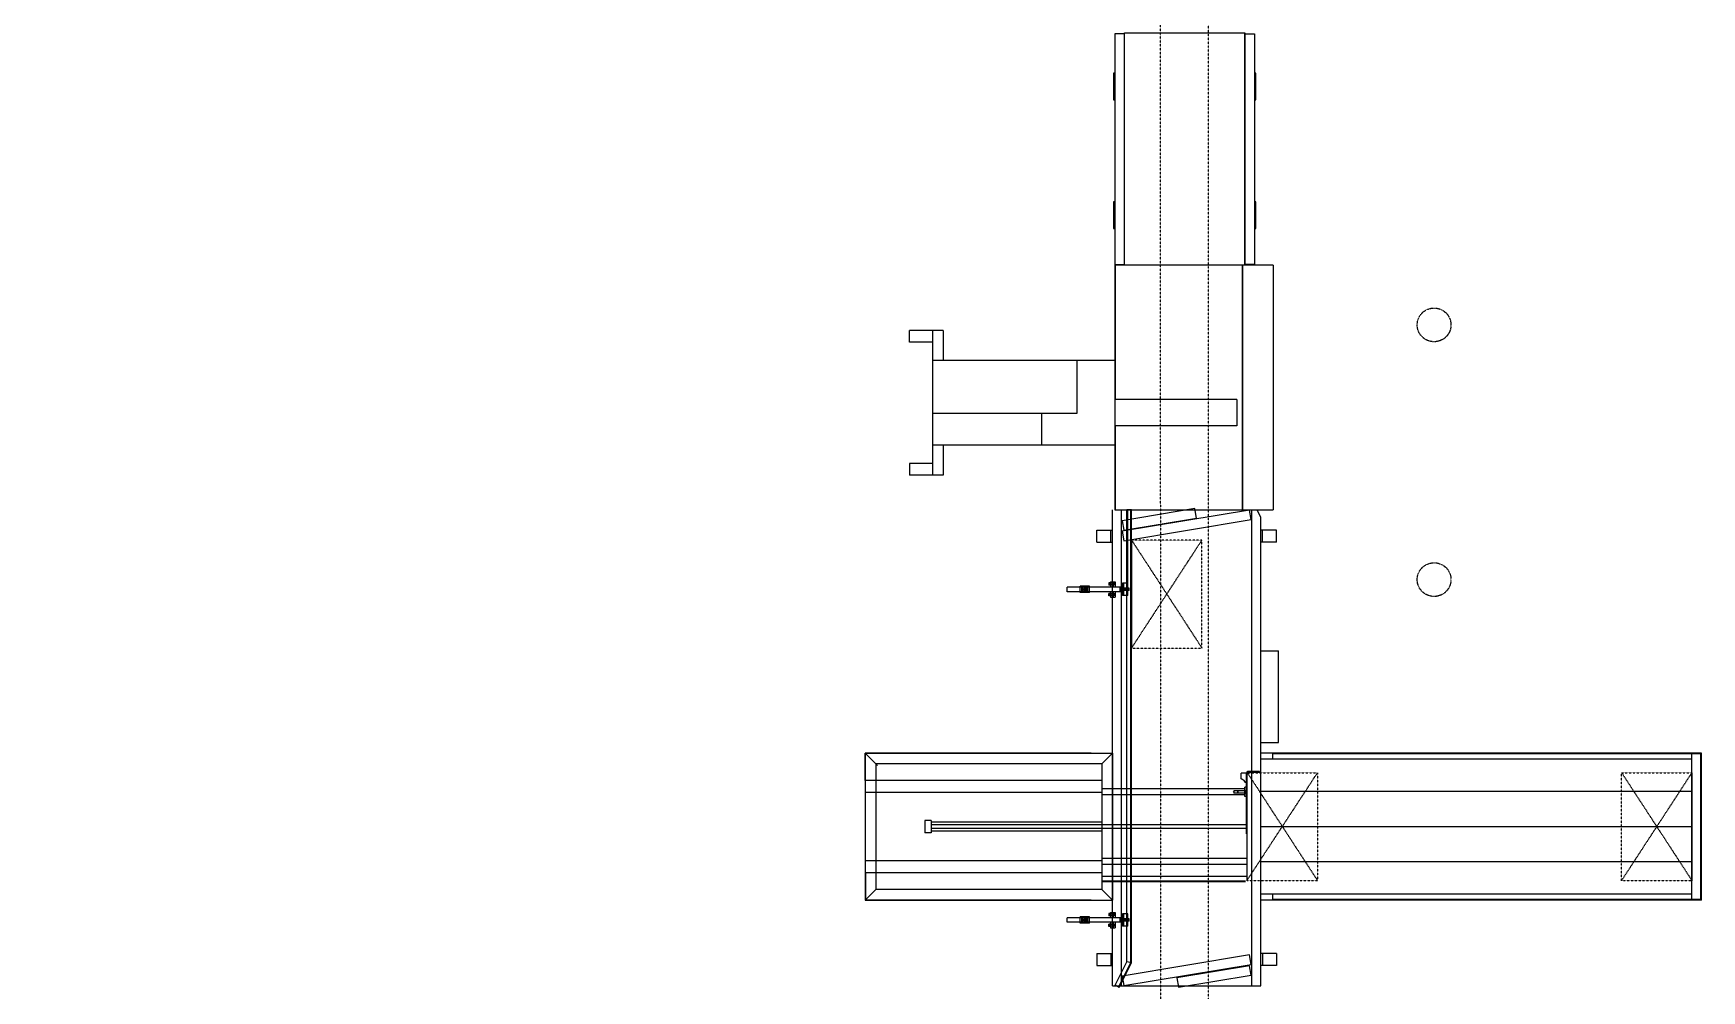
# Model space of a CAD drawing. Header units: millimetres. Extents: x -1732 to 458256, y -4349 to 130988.
# Drawn here: x 50785 to 57705, y 39750 to 43721 of the extents above; entities that cross this region are included whole.
import ezdxf

# ---------------------------------------------------------------- set-up
doc = ezdxf.new("R2010")
doc.units = ezdxf.units.MM
doc.header["$LTSCALE"] = 0.01
doc.header["$MEASUREMENT"] = 0
doc.linetypes.add('HIDDEN2', pattern=[4.7625, 3.175, -1.5875])
doc.linetypes.add('PHANTOM2', pattern=[31.75, 15.875, -3.175, 3.175, -3.175, 3.175, -3.175])
for name, color, linetype in [('F-E-EQP-BIELO', 251, 'CONTINUOUS'), ('F-E-EQP-CAN', 251, 'HIDDEN2'), ('F-E-EQP-PH2', 251, 'PHANTOM2')]:
    doc.layers.add(name, color=color, linetype=linetype)

msp = doc.modelspace()

# ---------------------------------------------------------------- linework, layer by layer
at = {"layer": 'F-E-EQP-BIELO'}
for p, q in [((55270.62315, 42762.33831), (55270.62315, 41744.33904)), ((55927.62315, 42759.33904), (55270.62315, 42759.33904)), ((55272.62315, 42762.33831), (55272.62315, 42202.33904)), ((55798.62315, 42759.33904), (55798.62315, 41744.33904)), ((55800.62315, 42759.33904), (55800.62315, 41744.33904)), ((55927.62315, 42759.33904), (55927.62315, 41744.33904)), ((54419.62315, 42440.33904), (54419.62315, 42488.33904)), ((54559.62315, 42488.33904), (54419.62315, 42488.33904)), ((54514.62315, 42440.33904), (54419.62315, 42440.33904)), ((54514.62315, 42488.33904), (54514.62315, 41888.33904)), ((54559.62315, 42488.33904), (54559.62315, 42364.33904)), ((55270.62315, 42364.33904), (54514.62315, 42364.33904)), ((55113.6237, 42364.33904), (55113.6237, 42144.33904)), ((55113.6237, 42144.33904), (54513.6237, 42144.33904)), ((54966.6237, 42144.33904), (54966.6237, 42012.33904)), ((55777.6237, 42202.33904), (55269.6237, 42202.33904)), ((55777.6237, 42202.33904), (55777.6237, 42092.33904)), ((55777.6237, 42092.33904), (55269.6237, 42092.33904)), ((55272.62315, 42092.33904), (55272.62315, 41744.33904)), ((55270.62315, 42012.33904), (54514.62315, 42012.33904)), ((54559.62315, 42012.33904), (54559.62315, 41888.33904)), ((54419.62315, 41936.33904), (54419.62315, 41888.33904)), ((54514.62315, 41936.33904), (54419.62315, 41936.33904)), ((54559.62315, 41888.33904), (54419.62315, 41888.33904)), ((55261.12361, 39769.33913), (55261.12361, 41744.33913)), ((55270.62315, 41744.33904), (55927.62315, 41744.33904)), ((55299.12361, 39769.33913), (55299.12361, 41744.33913)), ((55602.8254, 41749.2087), (55301.97525, 41699.06701)), ((55829.696, 41743.04374), (55301.97525, 41655.09028)), ((55321.44861, 39869.23623), (55321.44861, 41744.33913)), ((55340.49861, 41744.33913), (55321.44861, 41744.33913)), ((55324.62361, 41439.53913), (55324.62361, 41744.33913)), ((55337.32361, 39865.48865), (55337.32361, 41744.33913)), ((55340.49861, 39864.73913), (55340.49861, 41744.33913)), ((55609.40136, 41709.75295), (55602.8254, 41749.2087)), ((55836.27196, 41703.58798), (55829.696, 41743.04374)), ((55839.12361, 39769.33913), (55839.12361, 41744.33913)), ((55877.12361, 41712.33913), (55861.12361, 41744.33913)), ((55196.12361, 41660.33913), (55261.12361, 41660.33913)), ((55196.12361, 41610.33913), (55196.12361, 41660.33913)), ((55255.12361, 41610.33913), (55255.12361, 41660.33913)), ((55301.97525, 41699.06701), (55308.55121, 41659.61125)), ((55308.55121, 41659.61125), (55609.40136, 41709.75295)), ((55308.55121, 41615.63453), (55836.27196, 41703.58798)), ((55877.12361, 39769.33913), (55877.12361, 41712.33913)), ((55942.12361, 41660.33913), (55877.12361, 41660.33913)), ((55883.12361, 41610.33913), (55883.12361, 41660.33913)), ((55942.12361, 41610.33913), (55942.12361, 41660.33913)), ((55196.12361, 41610.33913), (55261.12361, 41610.33913)), ((55301.97525, 41655.09028), (55308.55121, 41615.63453)), ((55340.49861, 41618.55323), (55340.49861, 41170.55323)), ((55942.12361, 41610.33913), (55877.12361, 41610.33913)), ((55127.77361, 41423.66413), (55073.79861, 41423.66413)), ((55073.79861, 41404.61413), (55073.79861, 41423.66413)), ((55127.77361, 41404.61413), (55073.79861, 41404.61413)), ((55165.87361, 41426.83913), (55127.77361, 41426.83913)), ((55127.77361, 41401.43913), (55127.77361, 41426.83913)), ((55165.87361, 41423.66413), (55127.77361, 41423.66413)), ((55165.87361, 41404.61413), (55127.77361, 41404.61413)), ((55165.87361, 41401.43913), (55127.77361, 41401.43913)), ((55134.12361, 41401.43913), (55134.12361, 41426.83913)), ((55137.29861, 41404.61413), (55137.29861, 41423.66413)), ((55156.34861, 41404.61413), (55156.34861, 41423.66413)), ((55159.52361, 41401.43913), (55159.52361, 41426.83913)), ((55165.87361, 41401.43913), (55165.87361, 41426.83913)), ((55302.39861, 41423.66413), (55165.87361, 41423.66413)), ((55302.39861, 41404.61413), (55165.87361, 41404.61413)), ((55246.83611, 41441.12663), (55246.83611, 41431.60163)), ((55253.18611, 41441.12663), (55246.83611, 41441.12663)), ((55251.59861, 41438.74538), (55246.83611, 41438.74538)), ((55251.59861, 41433.98288), (55246.83611, 41433.98288)), ((55253.18611, 41431.60163), (55246.83611, 41431.60163)), ((55246.83611, 41387.15163), (55246.83611, 41396.67663)), ((55253.18611, 41396.67663), (55246.83611, 41396.67663)), ((55251.59861, 41394.29538), (55246.83611, 41394.29538)), ((55251.59861, 41389.53288), (55246.83611, 41389.53288)), ((55253.18611, 41387.15163), (55246.83611, 41387.15163)), ((55251.59861, 41438.74538), (55251.59861, 41433.98288)), ((55251.59861, 41389.53288), (55251.59861, 41394.29538)), ((55253.18611, 41445.88913), (55261.12361, 41445.88913)), ((55253.18611, 41445.88913), (55253.18611, 41423.66413)), ((55261.12361, 41439.53913), (55253.18611, 41439.53913)), ((55261.12361, 41433.18913), (55253.18611, 41433.18913)), ((55253.18611, 41404.61413), (55253.18611, 41382.38913)), ((55261.12361, 41395.08913), (55253.18611, 41395.08913)), ((55261.12361, 41388.73913), (55253.18611, 41388.73913)), ((55253.18611, 41382.38913), (55261.12361, 41382.38913)), ((55261.12361, 41445.88913), (55261.12361, 41423.66413)), ((55264.12361, 41439.53913), (55261.12361, 41439.53913)), ((55264.12361, 41433.18913), (55261.12361, 41433.18913)), ((55261.12361, 41404.61413), (55261.12361, 41382.38913)), ((55264.12361, 41395.08913), (55261.12361, 41395.08913)), ((55264.12361, 41388.73913), (55261.12361, 41388.73913)), ((55264.12361, 41445.88913), (55272.06111, 41445.88913)), ((55264.12361, 41445.88913), (55264.12361, 41423.66413)), ((55272.06111, 41439.53913), (55264.12361, 41439.53913)), ((55272.06111, 41438.74538), (55264.12361, 41438.74538)), ((55272.06111, 41433.98288), (55264.12361, 41433.98288)), ((55272.06111, 41433.18913), (55264.12361, 41433.18913)), ((55264.12361, 41404.61413), (55264.12361, 41382.38913)), ((55272.06111, 41395.08913), (55264.12361, 41395.08913)), ((55272.06111, 41394.29538), (55264.12361, 41394.29538)), ((55272.06111, 41389.53288), (55264.12361, 41389.53288)), ((55272.06111, 41388.73913), (55264.12361, 41388.73913)), ((55264.12361, 41382.38913), (55272.06111, 41382.38913)), ((55272.06111, 41445.88913), (55272.06111, 41423.66413)), ((55272.06111, 41404.61413), (55272.06111, 41382.38913)), ((55292.87361, 41406.99538), (55292.87361, 41421.28288)), ((55302.39861, 41421.28288), (55292.87361, 41421.28288)), ((55299.22361, 41417.31413), (55292.87361, 41417.31413)), ((55299.22361, 41410.96413), (55292.87361, 41410.96413)), ((55302.39861, 41406.99538), (55292.87361, 41406.99538)), ((55299.22361, 41410.96413), (55299.22361, 41417.31413)), ((55324.62361, 41439.53913), (55302.39861, 41439.53913)), ((55302.39861, 41388.73913), (55302.39861, 41439.53913)), ((55321.44861, 41418.90163), (55302.39861, 41418.90163)), ((55321.44861, 41409.37663), (55302.39861, 41409.37663)), ((55324.62361, 41388.73913), (55302.39861, 41388.73913)), ((55308.74861, 41388.73913), (55308.74861, 41439.53913)), ((55308.74861, 41417.31413), (55324.62361, 41417.31413)), ((55321.44861, 41417.31413), (55308.74861, 41417.31413)), ((55308.74861, 41416.52038), (55321.44861, 41416.52038)), ((55308.74861, 41411.75788), (55321.44861, 41411.75788)), ((55308.74861, 41410.96413), (55324.62361, 41410.96413)), ((55321.44861, 41410.96413), (55308.74861, 41410.96413)), ((55310.33611, 41410.96413), (55310.33611, 41417.31413)), ((55319.86111, 41409.37663), (55319.86111, 41418.90163)), ((55324.62361, 41388.73913), (55324.62361, 41439.53913)), ((55330.97361, 41418.90163), (55324.62361, 41418.90163)), ((55330.97361, 41409.37663), (55324.62361, 41409.37663)), ((55326.21111, 41416.52038), (55330.97361, 41416.52038)), ((55326.21111, 41411.75788), (55326.21111, 41416.52038)), ((55326.21111, 41411.75788), (55330.97361, 41411.75788)), ((55330.97361, 41409.37663), (55330.97361, 41418.90163)), ((55877.12361, 41159.33913), (55950.12361, 41159.33913)), ((55950.12361, 40779.33913), (55950.12361, 41159.33913)), ((55877.12361, 40779.33913), (55950.12361, 40779.33913)), ((54235.59861, 40734.53913), (55261.12361, 40734.53913)), ((55172.22361, 40734.53913), (54235.59861, 40734.53913)), ((54235.59861, 40734.53913), (54235.59861, 40124.93913)), ((54280.04861, 40690.08913), (54235.59861, 40734.53913)), ((54235.59861, 40621.82663), (54235.59861, 40734.53913)), ((54286.39861, 40683.73913), (54238.77361, 40731.36413)), ((55216.67361, 40690.08913), (54280.04861, 40690.08913)), ((54280.04861, 40690.08913), (54280.04861, 40169.38913)), ((55216.67361, 40690.08913), (55261.12361, 40734.53913)), ((55216.67361, 40690.08913), (55216.67361, 40169.38913)), ((55261.12361, 40734.53913), (55261.12361, 40124.93913)), ((57705.12361, 40734.73913), (55877.12361, 40734.73913)), ((55877.12361, 40124.73913), (55877.12361, 40734.73913)), ((57665.12361, 40709.73913), (55877.12361, 40709.73913)), ((55927.12361, 40709.73913), (55927.12361, 40734.73913)), ((57705.12361, 40731.73913), (55927.12361, 40731.73913)), ((57665.12361, 40127.73913), (57665.12361, 40731.73913)), ((57702.12361, 40127.73913), (57702.12361, 40731.73913)), ((57705.12361, 40124.73913), (57705.12361, 40734.73913)), ((54235.59861, 40621.82663), (54235.59861, 40237.65163)), ((55216.67361, 40621.82663), (54235.59861, 40621.82663)), ((55794.52361, 40628.22965), (55794.52361, 40651.98913)), ((55819.92361, 40651.98913), (55794.52361, 40651.98913)), ((55801.54673, 40623.6455), (55794.52361, 40628.22965)), ((55807.27918, 40621.58264), (55801.54673, 40623.6455)), ((55813.69952, 40612.64355), (55807.27918, 40621.58264)), ((55816.74861, 40610.84698), (55816.74861, 40651.98913)), ((55819.92361, 40207.48913), (55819.92361, 40651.98913)), ((55870.72361, 40658.33913), (55823.09861, 40658.33913)), ((55870.72361, 40655.16413), (55823.09861, 40655.16413)), ((55870.72361, 40655.16413), (55870.72361, 40658.33913)), ((57665.12361, 40653.73913), (57665.12361, 40205.73913)), ((54286.39861, 40571.02663), (54235.59861, 40571.02663)), ((55216.67361, 40571.02663), (54286.39861, 40571.02663)), ((55810.39861, 40586.90163), (55216.67361, 40586.90163)), ((55810.39861, 40561.50163), (55216.67361, 40561.50163)), ((55763.19898, 40574.20163), (55765.94861, 40578.96413)), ((55763.19898, 40574.20163), (55765.94861, 40569.43913)), ((55765.94861, 40569.43913), (55765.94861, 40578.96413)), ((55813.57361, 40578.96413), (55765.94861, 40578.96413)), ((55813.57361, 40569.43913), (55765.94861, 40569.43913)), ((55780.80761, 40577.37663), (55782.39511, 40578.96413)), ((55780.80761, 40571.02663), (55780.80761, 40577.37663)), ((55782.39511, 40569.43913), (55780.80761, 40571.02663)), ((55782.39511, 40569.43913), (55782.39511, 40578.96413)), ((55810.39861, 40555.15163), (55810.39861, 40593.25163)), ((55816.74861, 40593.25163), (55810.39861, 40593.25163)), ((55816.74861, 40555.15163), (55810.39861, 40555.15163)), ((55813.57361, 40578.96413), (55819.92361, 40584.4841)), ((55813.57361, 40569.43913), (55813.57361, 40578.96413)), ((55813.57361, 40569.43913), (55819.92361, 40563.91916)), ((55819.92361, 40608.97623), (55813.69952, 40612.64355)), ((55818.90761, 40575.78913), (55815.73261, 40575.78913)), ((55815.73261, 40572.61413), (55815.73261, 40575.78913)), ((55818.90761, 40572.61413), (55815.73261, 40572.61413)), ((55816.74861, 40400.57914), (55816.74861, 40610.84698)), ((55818.90761, 40564.80236), (55818.90761, 40583.60091)), ((57665.12361, 40575.73913), (55877.12361, 40575.73913)), ((54483.24861, 40455.13913), (54483.24861, 40404.33913)), ((54508.64861, 40455.13913), (54483.24861, 40455.13913)), ((54508.64861, 40455.13913), (54508.64861, 40404.33913)), ((55216.67361, 40448.78913), (54508.64861, 40448.78913)), ((55819.92361, 40437.67663), (54508.64861, 40437.67663)), ((55819.92361, 40421.80163), (54508.64861, 40421.80163)), ((57665.12361, 40429.73913), (55877.12361, 40429.73913)), ((54508.64861, 40404.33913), (54483.24861, 40404.33913)), ((55216.67361, 40410.68913), (54508.64861, 40410.68913)), ((54286.39861, 40288.45163), (54235.59861, 40288.45163)), ((55216.67361, 40288.45163), (54286.39861, 40288.45163)), ((55819.92361, 40297.97663), (55216.67361, 40297.97663)), ((57665.12361, 40283.73913), (55877.12361, 40283.73913)), ((55219.84861, 40237.65163), (54235.59861, 40237.65163)), ((54238.77361, 40128.11413), (54238.77361, 40237.65163)), ((55819.92361, 40272.57663), (55216.67361, 40272.57663)), ((55819.92361, 40223.36413), (55216.67361, 40223.36413)), ((54280.04861, 40169.38913), (54235.59861, 40124.93913)), ((55216.67361, 40169.38913), (54280.04861, 40169.38913)), ((55813.57361, 40204.31413), (55216.67361, 40204.31413)), ((55813.57361, 40201.13913), (55216.67361, 40201.13913)), ((55261.12361, 40124.93913), (55216.67361, 40169.38913)), ((57665.12361, 40149.73913), (55877.12361, 40149.73913)), ((55927.12361, 40124.73913), (55927.12361, 40149.73913)), ((54235.59861, 40124.93913), (55261.12361, 40124.93913)), ((55172.22361, 40124.93913), (54235.59861, 40124.93913)), ((55253.18611, 40069.52663), (55246.83611, 40069.52663)), ((55246.83611, 40069.52663), (55246.83611, 40060.00163)), ((55251.59861, 40067.14538), (55246.83611, 40067.14538)), ((55251.59861, 40067.14538), (55251.59861, 40062.38288)), ((55253.18611, 40074.28913), (55261.12361, 40074.28913)), ((55253.18611, 40074.28913), (55253.18611, 40052.06413)), ((55261.12361, 40067.93913), (55253.18611, 40067.93913)), ((55261.12361, 40074.28913), (55261.12361, 40052.06413)), ((55264.12361, 40067.93913), (55261.12361, 40067.93913)), ((55264.12361, 40074.28913), (55272.06111, 40074.28913)), ((55264.12361, 40074.28913), (55264.12361, 40052.06413)), ((55272.06111, 40067.93913), (55264.12361, 40067.93913)), ((55272.06111, 40067.14538), (55264.12361, 40067.14538)), ((55272.06111, 40074.28913), (55272.06111, 40052.06413)), ((55302.39861, 40017.13913), (55302.39861, 40067.93913)), ((55324.62361, 40067.93913), (55302.39861, 40067.93913)), ((55308.74861, 40017.13913), (55308.74861, 40067.93913)), ((55324.62361, 40017.13913), (55324.62361, 40067.93913)), ((57705.12361, 40124.73913), (55877.12361, 40124.73913)), ((57705.12361, 40127.73913), (55927.12361, 40127.73913)), ((55127.77361, 40052.06413), (55073.79861, 40052.06413)), ((55073.79861, 40033.01413), (55073.79861, 40052.06413)), ((55127.77361, 40033.01413), (55073.79861, 40033.01413)), ((55165.87361, 40055.23913), (55127.77361, 40055.23913)), ((55127.77361, 40029.83913), (55127.77361, 40055.23913)), ((55165.87361, 40052.06413), (55127.77361, 40052.06413)), ((55165.87361, 40033.01413), (55127.77361, 40033.01413)), ((55165.87361, 40029.83913), (55127.77361, 40029.83913)), ((55134.12361, 40029.83913), (55134.12361, 40055.23913)), ((55137.29861, 40033.01413), (55137.29861, 40052.06413)), ((55156.34861, 40033.01413), (55156.34861, 40052.06413)), ((55159.52361, 40029.83913), (55159.52361, 40055.23913)), ((55165.87361, 40029.83913), (55165.87361, 40055.23913)), ((55302.39861, 40052.06413), (55165.87361, 40052.06413)), ((55302.39861, 40033.01413), (55165.87361, 40033.01413)), ((55251.59861, 40062.38288), (55246.83611, 40062.38288)), ((55253.18611, 40060.00163), (55246.83611, 40060.00163)), ((55246.83611, 40015.55163), (55246.83611, 40025.07663)), ((55253.18611, 40025.07663), (55246.83611, 40025.07663)), ((55251.59861, 40022.69538), (55246.83611, 40022.69538)), ((55251.59861, 40017.93288), (55246.83611, 40017.93288)), ((55253.18611, 40015.55163), (55246.83611, 40015.55163)), ((55251.59861, 40017.93288), (55251.59861, 40022.69538)), ((55261.12361, 40061.58913), (55253.18611, 40061.58913)), ((55253.18611, 40033.01413), (55253.18611, 40010.78913)), ((55261.12361, 40023.48913), (55253.18611, 40023.48913)), ((55261.12361, 40017.13913), (55253.18611, 40017.13913)), ((55253.18611, 40010.78913), (55261.12361, 40010.78913)), ((55264.12361, 40061.58913), (55261.12361, 40061.58913)), ((55261.12361, 40033.01413), (55261.12361, 40010.78913)), ((55264.12361, 40023.48913), (55261.12361, 40023.48913)), ((55264.12361, 40017.13913), (55261.12361, 40017.13913)), ((55272.06111, 40062.38288), (55264.12361, 40062.38288)), ((55272.06111, 40061.58913), (55264.12361, 40061.58913)), ((55264.12361, 40033.01413), (55264.12361, 40010.78913)), ((55272.06111, 40023.48913), (55264.12361, 40023.48913)), ((55272.06111, 40022.69538), (55264.12361, 40022.69538)), ((55272.06111, 40017.93288), (55264.12361, 40017.93288)), ((55272.06111, 40017.13913), (55264.12361, 40017.13913)), ((55264.12361, 40010.78913), (55272.06111, 40010.78913)), ((55272.06111, 40033.01413), (55272.06111, 40010.78913)), ((55302.39861, 40049.68288), (55292.87361, 40049.68288)), ((55292.87361, 40035.39538), (55292.87361, 40049.68288)), ((55299.22361, 40045.71413), (55292.87361, 40045.71413)), ((55299.22361, 40039.36413), (55292.87361, 40039.36413)), ((55302.39861, 40035.39538), (55292.87361, 40035.39538)), ((55299.22361, 40039.36413), (55299.22361, 40045.71413)), ((55321.44861, 40047.30163), (55302.39861, 40047.30163)), ((55321.44861, 40037.77663), (55302.39861, 40037.77663)), ((55324.62361, 40017.13913), (55302.39861, 40017.13913)), ((55321.44861, 40045.71413), (55308.74861, 40045.71413)), ((55308.74861, 40045.71413), (55324.62361, 40045.71413)), ((55308.74861, 40044.92038), (55321.44861, 40044.92038)), ((55308.74861, 40040.15788), (55321.44861, 40040.15788)), ((55321.44861, 40039.36413), (55308.74861, 40039.36413)), ((55308.74861, 40039.36413), (55324.62361, 40039.36413)), ((55310.33611, 40039.36413), (55310.33611, 40045.71413)), ((55319.86111, 40037.77663), (55319.86111, 40047.30163)), ((55330.97361, 40047.30163), (55324.62361, 40047.30163)), ((55330.97361, 40037.77663), (55324.62361, 40037.77663)), ((55326.21111, 40044.92038), (55330.97361, 40044.92038)), ((55326.21111, 40040.15788), (55326.21111, 40044.92038)), ((55326.21111, 40040.15788), (55330.97361, 40040.15788)), ((55330.97361, 40037.77663), (55330.97361, 40047.30163)), ((55196.12361, 39903.33913), (55196.12361, 39853.33913)), ((55196.12361, 39903.33913), (55261.12361, 39903.33913)), ((55255.12361, 39903.33913), (55255.12361, 39853.33913)), ((55272.65977, 39771.65855), (55321.44861, 39869.23623)), ((55286.8588, 39764.55904), (55337.32361, 39865.48865)), ((55289.69861, 39763.13913), (55340.49861, 39864.73913)), ((55829.696, 39898.04374), (55301.97525, 39810.09028)), ((55340.49861, 39864.73913), (55321.44861, 39869.23623)), ((55836.27196, 39858.58798), (55829.696, 39898.04374)), ((55942.12361, 39903.33913), (55877.12361, 39903.33913)), ((55883.12361, 39903.33913), (55883.12361, 39853.33913)), ((55942.12361, 39903.33913), (55942.12361, 39853.33913)), ((55196.12361, 39853.33913), (55261.12361, 39853.33913)), ((55301.97525, 39810.09028), (55308.55121, 39770.63453)), ((55308.55121, 39770.63453), (55836.27196, 39858.58798)), ((55829.696, 39853.04374), (55528.84585, 39802.90205)), ((55528.84585, 39802.90205), (55535.42181, 39763.44629)), ((55535.42181, 39763.44629), (55836.27196, 39813.58798)), ((55836.27196, 39813.58798), (55829.696, 39853.04374)), ((55942.12361, 39853.33913), (55877.12361, 39853.33913)), ((55261.12361, 39769.33913), (55877.12361, 39769.33913)), ((55289.69861, 39763.13913), (55272.65977, 39771.65855))]:
    msp.add_line(p, q, dxfattribs=at)
at = {"layer": 'F-E-EQP-BIELO', "color": 9, "linetype": 'HIDDEN2'}
for p, q in [((55632.49861, 41618.55323), (55340.49861, 41618.55323)), ((55340.49861, 41170.55323), (55632.49861, 41618.55323)), ((55340.49861, 41618.55323), (55632.49861, 41170.55323)), ((55632.49861, 41170.55323), (55632.49861, 41618.55323)), ((55340.49861, 41170.55323), (55632.49861, 41170.55323)), ((55819.92361, 40205.73913), (55819.92361, 40653.73913)), ((55819.92361, 40653.73913), (56111.92361, 40653.73913)), ((55819.92361, 40207.48913), (56111.92361, 40653.73913)), ((55820.44943, 40653.73913), (56111.92361, 40205.73913)), ((56111.92361, 40653.73913), (56111.92361, 40205.73913)), ((57373.12361, 40205.73913), (57373.12361, 40653.73913)), ((57373.12361, 40653.73913), (57665.12361, 40653.73913)), ((57373.12361, 40205.73913), (57665.12361, 40653.73913)), ((57373.12361, 40653.73913), (57665.12361, 40205.73913)), ((56111.92361, 40205.73913), (55819.92361, 40205.73913)), ((56111.92361, 40205.73913), (55819.92361, 40205.73913)), ((57665.12361, 40205.73913), (57373.12361, 40205.73913))]:
    msp.add_line(p, q, dxfattribs=at)
at = {"layer": 'F-E-EQP-BIELO'}
for points in [[(55270.6218, 43719.1384), (55270.62315, 42762.33831), (55310.62315, 42762.33836), (55310.6218, 43719.13845), (55270.6218, 43719.1384)], [(55310.62315, 42759.33836), (55310.62179, 43722.33845), (55810.62179, 43722.33913), (55810.62315, 42759.33904), (55310.62315, 42759.33836)], [(55850.6218, 43719.13919), (55850.62315, 42762.33909), (55810.62315, 42762.33904), (55810.6218, 43719.13913), (55850.6218, 43719.13919)], [(55265.62203, 43555.53873), (55265.62218, 43445.53873), (55270.62218, 43445.53874), (55270.62203, 43555.53874), (55265.62203, 43555.53873)], [(55850.62203, 43555.53953), (55850.62218, 43445.53953), (55855.62218, 43445.53954), (55855.62203, 43555.53954), (55850.62203, 43555.53953)], [(55265.62276, 43021.53873), (55265.62291, 42911.53873), (55270.62291, 42911.53874), (55270.62276, 43021.53874), (55265.62276, 43021.53873)], [(55850.62276, 43021.53953), (55850.62291, 42911.53953), (55855.62291, 42911.53954), (55855.62276, 43021.53954), (55850.62276, 43021.53953)]]:
    msp.add_lwpolyline(points, dxfattribs=at)
for points in [[(55141.26736, 41410.93123), (55146.82361, 41407.72333), (55152.37986, 41410.93123), (55152.37986, 41417.34704), (55146.82361, 41420.55494), (55141.26736, 41417.34704)], [(55141.26736, 40039.33123), (55146.82361, 40036.12333), (55152.37986, 40039.33123), (55152.37986, 40045.74704), (55146.82361, 40048.95494), (55141.26736, 40045.74704)]]:
    msp.add_lwpolyline(points, close=True, dxfattribs=at)
for centre, radius in [((55146.82361, 41414.13913), 5.55625), ((55146.82361, 41414.13913), 3.175), ((55146.82361, 40042.53913), 5.55625), ((55146.82361, 40042.53913), 3.175)]:
    msp.add_circle(centre, radius, dxfattribs=at)
for radius in [6.35, 3.175]:
    msp.add_arc((55823.09861, 40651.98913), radius, 90, 180, dxfattribs=at)
for points in [[(55299.22361, 41423.66413), (55302.39861, 41423.66413), (55299.22361, 41423.66413), (55302.39861, 41426.83913)], [(55299.22361, 41404.61413), (55302.39861, 41404.61413), (55299.22361, 41404.61413), (55302.39861, 41401.43913)], [(55815.16111, 40593.25163), (55816.74861, 40593.25163), (55815.16111, 40593.25163), (55816.74861, 40594.83913)], [(55815.16111, 40555.15163), (55816.74861, 40555.15163), (55815.16111, 40555.15163), (55816.74861, 40553.56413)], [(55299.22361, 40052.06413), (55302.39861, 40052.06413), (55299.22361, 40052.06413), (55302.39861, 40055.23913)], [(55299.22361, 40033.01413), (55302.39861, 40033.01413), (55299.22361, 40033.01413), (55302.39861, 40029.83913)]]:
    msp.add_solid(points, dxfattribs=at)
at = {"layer": 'F-E-EQP-CAN'}
msp.add_lwpolyline([(50985.07629, 23236.87046), (50985.07667, 35036.14032), (54826.19109, 35036.14032), (55659.75013, 35869.69936), (55659.75013, 45733.52954), (55659.75013, 45733.52954), (55459.58535, 45733.52993), (55460.07629, 35952.86777), (54743.34808, 35236.14032), (50785.07668, 35236.14032), (50785.07668, 35236.14032), (50785.07629, 5839.13791)], dxfattribs=at)
at = {"layer": 'F-E-EQP-PH2'}
for centre in [(56595.38868, 42511.31543), (56595.38868, 41454.71985)]:
    msp.add_circle(centre, 70, dxfattribs=at)

doc.saveas('drawing.dxf')
